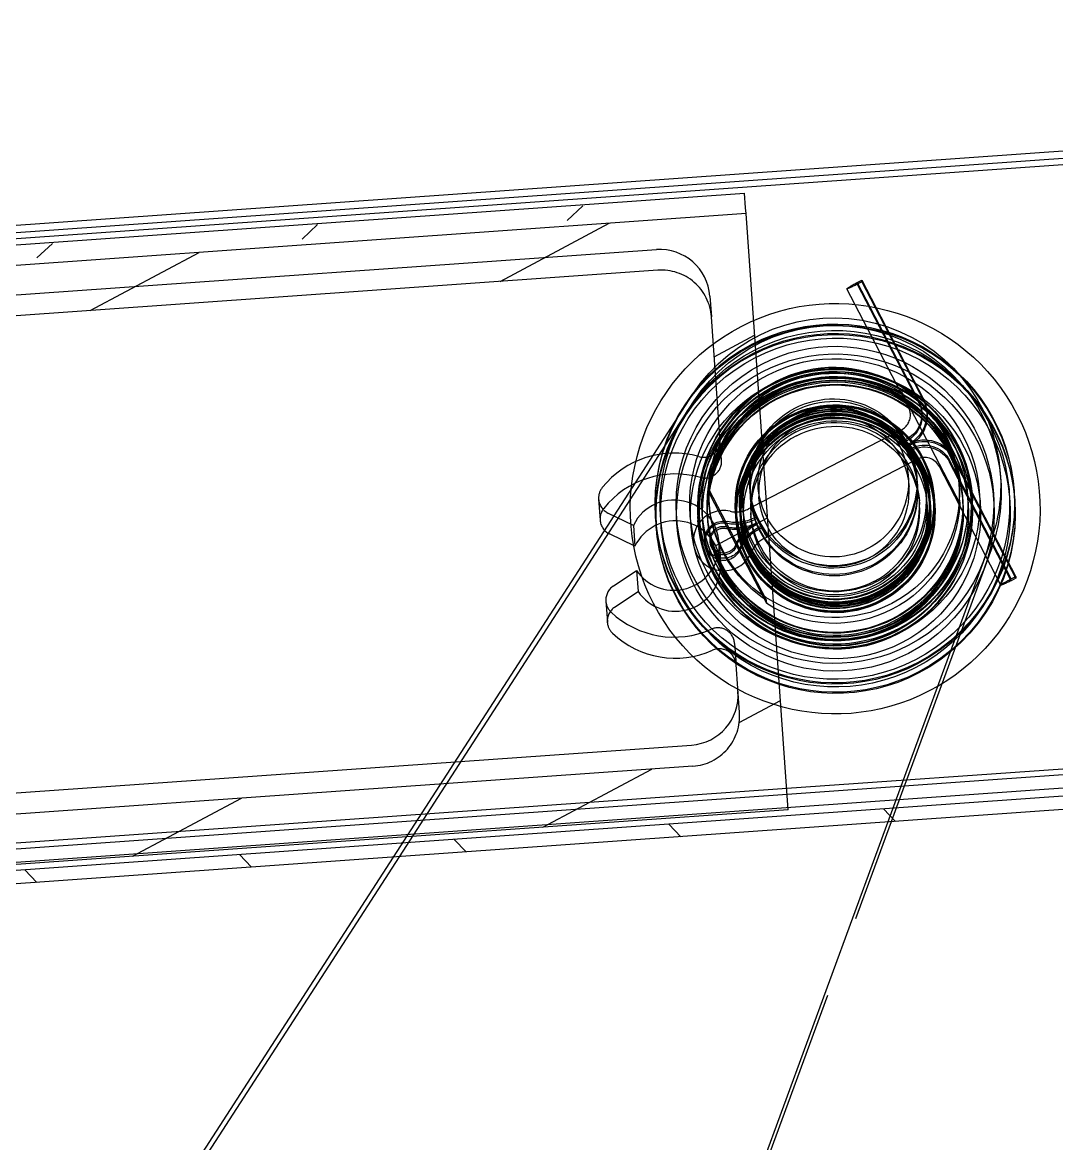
# Model space of a CAD drawing. Extents: x 39751 to 116307, y -36149 to -14965.
# Drawn here: x 44413.8 to 44475.6, y -31437.5 to -31370.5 of the extents above; entities that cross this region are included whole.
import ezdxf

# ---------------------------------------------------------------- set-up
doc = ezdxf.new("R2010")
doc.units = 0
doc.header["$LTSCALE"] = 1500
doc.linetypes.add('PHANTOM', pattern=[0.95, 0.76, -0.05, 0.02, -0.05, 0.02, -0.05])
doc.layers.add('6', color=6, linetype='PHANTOM')
doc.layers.add('confinea', color=3, linetype='Continuous')
doc.layers.add('AM_0', color=7, linetype='Continuous', lineweight=30)
doc.styles.get("Standard").update_dxf_attribs({"font": 'gbenor.shx', "width": 0.9, "bigfont": 'gbcbig.shx'})
doc.dimstyles.get("Standard").update_dxf_attribs({"dimtxt": 3.5, "dimasz": 3, "dimexe": 1, "dimexo": 0, "dimgap": 1, "dimtad": 1, "dimdec": 0, "dimdsep": 46, "dimtxsty": 'Standard', "dimblk": 'CLOSED', "dimcen": 0, "dimadec": 0, "dimazin": 2, "dimtfac": 1, "dimtdec": 0, "dimtofl": 0, "dimtmove": 2, "dimatfit": 3, "dimldrblk": 'NONE', "dimfxl": 0.18, "dimtolj": 1, "dimtzin": 0, "dimarcsym": 0})

# ---------------------------------------------------------------- blocks, each defined once
blk = doc.blocks.new('A$C7BE91E2F')
at = {"layer": '6'}
for p, q in [((794.73, 222.3), (21.188, 141.018)), ((794.813, 221.504), (21.272, 140.222)), ((767.224, 180.724), (81.101, 108.627)), ((765.384, 181.007), (82.842, 109.287)), ((767.308, 179.927), (81.185, 107.831)), ((674.067, 172.568), (151.543, 117.662)), ((674.103, 172.22), (151.58, 117.314)), ((21.508, 139.895), (147.812, 153.167)), ((147.941, 151.945), (21.636, 138.673)), ((151.676, 116.396), (147.941, 151.945)), ((142.656, 149.608), (84.973, 143.547)), ((142.785, 148.383), (85.102, 142.322)), ((128.188, 112.77), (145.135, 141.043)), ((128.532, 112.806), (145.183, 140.585)), ((163.216, 132.806), (142.929, 71.142)), ((88.077, 114.01), (145.76, 120.071)), ((145.892, 118.808), (88.21, 112.747)), ((151.543, 117.662), (82.921, 110.452)), ((151.543, 117.662), (85.407, 110.713)), ((151.58, 117.314), (82.957, 110.104)), ((151.676, 116.396), (83.054, 109.185)), ((115.512, 91.624), (128.188, 112.77)), ((115.561, 91.166), (128.532, 112.806)), ((154.393, 105.385), (142.977, 70.684))]:
    blk.add_line(p, q, dxfattribs=at)
at = {"layer": '6', "ltscale": 0.02194}
blk.add_line((147.904, 152.294), (147.812, 153.167), dxfattribs=at)
at = {"layer": '6', "ltscale": 0.008764}
blk.add_line((147.941, 151.945), (147.904, 152.294), dxfattribs=at)
at = {"layer": '6', "ltscale": 0.031822}
blk.add_line((137.267, 151.176), (138.167, 152.076), dxfattribs=at)
at = {"layer": '6', "ltscale": 0.184612}
for p, q in [((133.394, 147.396), (139.789, 151.089)), ((108.944, 144.827), (115.339, 148.52))]:
    blk.add_line(p, q, dxfattribs=at)
at = {"layer": '6', "ltscale": 0.031817}
for p, q in [((121.464, 149.516), (122.364, 150.416)), ((105.662, 147.855), (106.562, 148.755))]:
    blk.add_line(p, q, dxfattribs=at)
at = {"layer": '6', "ltscale": 0.007803}
for p, q in [((154.718, 148.053), (154.99, 148.206)), ((155.002, 148.097), (154.73, 147.945)), ((164.52, 130.652), (164.793, 130.805))]:
    blk.add_line(p, q, dxfattribs=at)
at = {"layer": '6', "ltscale": 0.199715}
blk.add_line((154.99, 148.206), (158.911, 141.246), dxfattribs=at)
at = {"layer": '6', "ltscale": 0.002731}
for p, q in [((154.99, 148.206), (155.002, 148.097)), ((158.16, 138.418), (158.148, 138.526))]:
    blk.add_line(p, q, dxfattribs=at)
at = {"layer": '6', "ltscale": 0.199721}
for p, q in [((158.046, 140.701), (154.125, 147.661)), ((154.718, 148.053), (158.639, 141.093)), ((154.73, 147.945), (158.65, 140.984)), ((155.002, 148.097), (158.923, 141.137)), ((164.52, 130.652), (160.599, 137.613)), ((164.532, 130.543), (160.611, 137.504)), ((164.793, 130.805), (160.872, 137.766)), ((164.804, 130.696), (160.883, 137.657)), ((163.927, 130.26), (160.006, 137.22))]:
    blk.add_line(p, q, dxfattribs=at)
at = {"layer": '6', "ltscale": 0.030894}
blk.add_line((145.953, 146.938), (146.082, 145.709), dxfattribs=at)
at = {"layer": '6', "ltscale": 0.214861}
blk.add_line((146.98, 137.162), (146.082, 145.709), dxfattribs=at)
at = {"layer": '6', "ltscale": 0.068417}
blk.add_line((146.333, 143.32), (148.703, 144.688), dxfattribs=at)
at = {"layer": '6', "ltscale": 0.005039}
for p, q in [((157.631, 141.555), (157.61, 141.755)), ((146.279, 135.39), (146.3, 135.19)), ((149.968, 128.679), (149.947, 128.879))]:
    blk.add_line(p, q, dxfattribs=at)
at = {"layer": '6', "ltscale": 0.186818}
blk.add_line((157.631, 141.555), (161.299, 135.044), dxfattribs=at)
at = {"layer": '6', "ltscale": 0.002737}
for p, q in [((159.157, 140.476), (159.168, 140.367)), ((149.183, 133.375), (149.171, 133.484)), ((146.469, 132.214), (146.458, 132.323)), ((164.793, 130.805), (164.804, 130.696))]:
    blk.add_line(p, q, dxfattribs=at)
at = {"layer": '6', "ltscale": 0.244897}
blk.add_line((148.949, 134.449), (157.49, 139.246), dxfattribs=at)
at = {"layer": '6', "ltscale": 5.07226e-05}
blk.add_line((157.49, 139.246), (157.489, 139.244), dxfattribs=at)
at = {"layer": '6', "ltscale": 0.004995}
for p, q in [((157.49, 139.246), (157.664, 139.344)), ((158.644, 137.6), (158.469, 137.502)), ((149.336, 133.104), (149.51, 133.201))]:
    blk.add_line(p, q, dxfattribs=at)
at = {"layer": '6', "ltscale": 0.004998}
for p, q in [((157.995, 138.798), (157.821, 138.7)), ((158.313, 138.146), (158.138, 138.048)), ((149.324, 133.212), (149.499, 133.31)), ((149.667, 132.558), (149.841, 132.656))]:
    blk.add_line(p, q, dxfattribs=at)
at = {"layer": '6', "ltscale": 0.015592}
blk.add_line((157.821, 138.7), (158.127, 138.157), dxfattribs=at)
at = {"layer": '6', "ltscale": 0.005001}
for p, q in [((158.007, 138.689), (157.832, 138.591)), ((148.861, 134.399), (148.687, 134.301)), ((149.192, 133.854), (149.018, 133.755))]:
    blk.add_line(p, q, dxfattribs=at)
at = {"layer": '6', "ltscale": 0.015588}
blk.add_line((158.138, 138.048), (157.832, 138.591), dxfattribs=at)
at = {"layer": '6', "ltscale": 0.005002}
blk.add_line((158.301, 138.255), (158.127, 138.157), dxfattribs=at)
at = {"layer": '6', "ltscale": 0.2449}
blk.add_line((149.929, 132.705), (158.47, 137.502), dxfattribs=at)
at = {"layer": '6', "ltscale": 3.6748e-05}
blk.add_line((158.47, 137.502), (158.47, 137.504), dxfattribs=at)
at = {"layer": '6', "ltscale": 0.011513}
for p, q in [((163.662, 136.955), (163.71, 136.497)), ((158.688, 136.441), (158.736, 135.983)), ((163.29, 135.709), (163.338, 135.251)), ((163.338, 135.251), (163.29, 135.709)), ((148.743, 135.396), (148.791, 134.938)), ((144.394, 133.723), (144.442, 133.265)), ((144.442, 133.265), (144.394, 133.723))]:
    blk.add_line(p, q, dxfattribs=at)
at = {"layer": '6', "ltscale": 0.012956}
blk.add_line((158.673, 136.584), (158.727, 136.069), dxfattribs=at)
at = {"layer": '6', "ltscale": 0.002909}
blk.add_line((161.222, 136.244), (161.235, 136.128), dxfattribs=at)
at = {"layer": '6', "ltscale": 0.012955}
blk.add_line((148.728, 135.539), (148.782, 135.024), dxfattribs=at)
at = {"layer": '6', "ltscale": 0.000724085}
for p, q in [((158.236, 135.959), (158.233, 135.988)), ((149.285, 135.019), (149.282, 135.047))]:
    blk.add_line(p, q, dxfattribs=at)
at = {"layer": '6', "ltscale": 0.007199}
for p, q in [((159.282, 135.577), (159.312, 135.291)), ((148.342, 134.427), (148.372, 134.141))]:
    blk.add_line(p, q, dxfattribs=at)
at = {"layer": '6', "ltscale": 0.001105}
for p, q in [((161.442, 135.515), (161.447, 135.471)), ((159.453, 135.306), (159.458, 135.262)), ((159.497, 134.892), (159.501, 134.848)), ((161.486, 135.101), (161.491, 135.057)), ((148.23, 134.126), (148.235, 134.083)), ((146.241, 133.917), (146.246, 133.874)), ((146.285, 133.503), (146.289, 133.459)), ((148.274, 133.712), (148.278, 133.668))]:
    blk.add_line(p, q, dxfattribs=at)
at = {"layer": '6', "ltscale": 0.000859222}
for p, q in [((161.746, 135.593), (161.75, 135.559)), ((161.801, 135.078), (161.804, 135.043)), ((161.998, 135.11), (162.002, 135.076)), ((145.927, 133.931), (145.931, 133.896))]:
    blk.add_line(p, q, dxfattribs=at)
at = {"layer": '6', "ltscale": 0.000871362}
blk.add_line((161.947, 135.603), (161.95, 135.568), dxfattribs=at)
at = {"layer": '6', "ltscale": 0.001731}
for p, q in [((164.524, 135.925), (164.531, 135.856)), ((164.531, 135.856), (164.524, 135.925)), ((164.583, 135.364), (164.59, 135.295)), ((164.59, 135.295), (164.583, 135.364)), ((143.142, 133.679), (143.149, 133.61)), ((143.149, 133.61), (143.142, 133.679)), ((143.201, 133.118), (143.208, 133.049)), ((143.208, 133.049), (143.201, 133.118))]:
    blk.add_line(p, q, dxfattribs=at)
at = {"layer": '6', "ltscale": 0.186815}
blk.add_line((149.946, 128.88), (146.279, 135.391), dxfattribs=at)
at = {"layer": '6', "ltscale": 0.001725}
for p, q in [((159.36, 134.833), (159.367, 134.764)), ((148.42, 133.683), (148.427, 133.615))]:
    blk.add_line(p, q, dxfattribs=at)
at = {"layer": '6', "ltscale": 0.002209}
for p, q in [((159.473, 135.121), (159.482, 135.033)), ((161.462, 135.33), (161.471, 135.242)), ((146.261, 133.732), (146.27, 133.645)), ((148.25, 133.941), (148.259, 133.854))]:
    blk.add_line(p, q, dxfattribs=at)
at = {"layer": '6', "ltscale": 0.000816094}
for p, q in [((159.505, 135.367), (159.508, 135.334)), ((159.561, 134.831), (159.564, 134.798))]:
    blk.add_line(p, q, dxfattribs=at)
at = {"layer": '6', "ltscale": 0.005032}
blk.add_line((161.278, 135.244), (161.299, 135.044), dxfattribs=at)
at = {"layer": '6', "ltscale": 0.03125}
blk.add_line((139.711, 134.578), (139.841, 133.335), dxfattribs=at)
at = {"layer": '6', "ltscale": 0.002884}
blk.add_line((146.305, 134.677), (146.317, 134.562), dxfattribs=at)
at = {"layer": '6', "ltscale": 0.000816253}
blk.add_line((148.167, 134.176), (148.171, 134.143), dxfattribs=at)
at = {"layer": '6', "ltscale": 4.89234e-05}
blk.add_line((148.949, 134.447), (148.949, 134.449), dxfattribs=at)
at = {"layer": '6', "ltscale": 0.042189}
blk.add_line((141.84, 133.083), (140.298, 133.769), dxfattribs=at)
at = {"layer": '6', "ltscale": 0.000865292}
for p, q in [((145.73, 133.898), (145.733, 133.864)), ((145.782, 133.406), (145.785, 133.372)), ((145.982, 133.416), (145.985, 133.381))]:
    blk.add_line(p, q, dxfattribs=at)
at = {"layer": '6', "ltscale": 0.087973}
blk.add_line((146.8, 132.042), (149.847, 133.802), dxfattribs=at)
at = {"layer": '6', "ltscale": 0.000822166}
blk.add_line((148.224, 133.64), (148.227, 133.607), dxfattribs=at)
at = {"layer": '6', "ltscale": 0.004999}
blk.add_line((149.204, 133.745), (149.03, 133.647), dxfattribs=at)
at = {"layer": '6', "ltscale": 0.007797}
blk.add_line((149.346, 133.582), (149.192, 133.854), dxfattribs=at)
at = {"layer": '6', "ltscale": 0.007791}
blk.add_line((149.204, 133.745), (149.357, 133.473), dxfattribs=at)
at = {"layer": '6', "ltscale": 0.007796}
blk.add_line((149.346, 133.582), (149.499, 133.31), dxfattribs=at)
at = {"layer": '6', "ltscale": 0.007802}
blk.add_line((149.51, 133.201), (149.357, 133.473), dxfattribs=at)
at = {"layer": '6', "ltscale": 0.031305}
blk.add_line((141.84, 133.083), (141.971, 131.837), dxfattribs=at)
at = {"layer": '6', "ltscale": 0.042201}
blk.add_line((141.971, 131.837), (140.429, 132.525), dxfattribs=at)
at = {"layer": '6', "ltscale": 0.031336}
blk.add_line((146.992, 132.267), (147.123, 131.02), dxfattribs=at)
at = {"layer": '6', "ltscale": 5.11568e-05}
blk.add_line((149.929, 132.707), (149.929, 132.705), dxfattribs=at)
at = {"layer": '6', "ltscale": 0.366759}
blk.add_line((163.264, 132.348), (158.679, 118.412), dxfattribs=at)
at = {"layer": '6', "ltscale": 0.042184}
blk.add_line((140.757, 129.406), (142.122, 130.397), dxfattribs=at)
at = {"layer": '6', "ltscale": 0.031398}
blk.add_line((142.122, 130.397), (142.253, 129.148), dxfattribs=at)
at = {"layer": '6', "ltscale": 0.007805}
blk.add_line((164.804, 130.696), (164.532, 130.543), dxfattribs=at)
at = {"layer": '6', "ltscale": 0.042197}
blk.add_line((140.888, 128.156), (142.253, 129.148), dxfattribs=at)
at = {"layer": '6', "ltscale": 0.031459}
blk.add_line((140.35, 128.492), (140.482, 127.241), dxfattribs=at)
at = {"layer": '6', "ltscale": 0.031545}
blk.add_line((148.128, 126.236), (148.26, 124.981), dxfattribs=at)
at = {"layer": '6', "ltscale": 0.072185}
blk.add_line((148.562, 122.109), (148.26, 124.981), dxfattribs=at)
at = {"layer": '6', "ltscale": 0.070048}
blk.add_line((148.564, 121.514), (150.991, 122.915), dxfattribs=at)
at = {"layer": '6', "ltscale": 0.18462}
blk.add_line((137.034, 114.857), (143.43, 118.55), dxfattribs=at)
at = {"layer": '6', "ltscale": 0.056877}
blk.add_line((158.559, 118.048), (157.848, 115.887), dxfattribs=at)
at = {"layer": '6', "ltscale": 0.009586}
blk.add_line((158.679, 118.412), (158.559, 118.048), dxfattribs=at)
at = {"layer": '6', "ltscale": 0.025768}
for p, q in [((157.372, 116.642), (158.101, 115.913)), ((131.777, 113.952), (132.506, 113.224)), ((118.98, 112.608), (119.709, 111.879)), ((106.183, 111.263), (106.911, 110.534))]:
    blk.add_line(p, q, dxfattribs=at)
at = {"layer": '6', "ltscale": 0.184622}
blk.add_line((112.584, 112.288), (118.98, 115.98), dxfattribs=at)
at = {"layer": '6', "ltscale": 0.154632}
blk.add_line((157.848, 115.887), (155.915, 110.011), dxfattribs=at)
at = {"layer": '6', "ltscale": 0.025767}
blk.add_line((144.575, 115.297), (145.304, 114.568), dxfattribs=at)
at = {"layer": '6'}
for points in [[(158.557, 141.116), (157.961, 141.555), (157.757, 141.681), (157.624, 141.752), (157.615, 141.755), (157.612, 141.756), (157.61, 141.755)], [(157.489, 139.244), (157.49, 139.242), (157.492, 139.237), (157.51, 139.208), (157.646, 139.022), (158.096, 138.327), (158.344, 137.816), (158.461, 137.521), (158.468, 137.504), (158.47, 137.502)], [(158.47, 137.504), (158.462, 137.537), (158.406, 137.711), (158.221, 138.172), (158.084, 138.441), (157.767, 138.934), (157.527, 139.217), (157.496, 139.244), (157.493, 139.246), (157.491, 139.246), (157.49, 139.246)], [(149.968, 128.679), (147.035, 133.881), (146.3, 135.19)], [(148.949, 134.449), (148.951, 134.447), (148.958, 134.429), (149.017, 134.276), (149.35, 133.577), (149.806, 132.884), (149.913, 132.736), (149.927, 132.713), (149.929, 132.707)], [(149.929, 132.705), (149.927, 132.705), (149.925, 132.706), (149.904, 132.722), (149.767, 132.871), (149.473, 133.277), (149.319, 133.539), (149.075, 134.068), (148.951, 134.44), (148.949, 134.447)], [(148.994, 129.576), (149.692, 129.056), (149.931, 128.894), (149.945, 128.882), (149.946, 128.88)]]:
    blk.add_lwpolyline(points, dxfattribs=at)
for centre, radius, start, end in [((142.969, 146.625), 3, 5.99903, 95.99798), ((143.096, 145.398), 3.002, 5.95419, 95.96113), ((153.814, 134.795), 10.732, 119.28963, 185.97132), ((153.814, 134.795), 10.732, 119.28963, 185.97132), ((153.881, 134.165), 10.732, 119.28963, 185.97132), ((153.881, 134.165), 10.732, 119.28969, 185.9712), ((153.842, 134.597), 8.218, 119.29519, 185.97781), ((153.866, 134.368), 8.218, 119.29519, 185.97781), ((153.828, 134.711), 8.139, 119.28968, 185.97116), ((153.876, 134.253), 8.139, 119.28963, 185.97132), ((157.174, 140.267), 1.994, 6.00252, 29.39488), ((157.177, 140.213), 0.997, 299.25404, 5.94798), ((157.18, 140.213), 0.994, 6.86565, 29.39708), ((157.171, 140.268), 1.997, 299.28965, 5.97382), ((153.842, 134.597), 5.043, 119.27716, 185.96488), ((153.752, 135.486), 4.491, 119.28437, 185.97006), ((145.855, 138.297), 1, 256.2163, 5.99754), ((153.866, 134.368), 5.043, 119.27716, 185.96488), ((159.141, 136.673), 2.001, 29.44643, 119.34582), ((144.307, 131.984), 5.5, 76.21565, 143.1586), ((159.135, 136.728), 1.001, 29.5, 119.36762), ((145.985, 137.057), 1, 256.22388, 6.07053), ((144.437, 130.749), 5.495, 76.1959, 143.21484), ((153.779, 135.345), 7.497, 5.99084, 8.32114), ((153, 135.288), 8.277, 359.69641, 5.82356), ((153.766, 135.521), 4.491, 299.28438, 5.97006), ((153.825, 135.007), 5.487, 299.27539, 5.96361), ((153.865, 134.606), 8.218, 299.29518, 5.97781), ((140.706, 134.683), 1, 143.16492, 185.99448), ((153.011, 135.288), 6.733, 179.12546, 186.18918), ((153.865, 134.606), 5.043, 299.27716, 5.96488), ((153.889, 134.377), 5.043, 299.27716, 5.96488), ((153.889, 134.377), 8.218, 299.29518, 5.97781), ((140.705, 134.683), 1, 186.00235, 245.99652), ((144.307, 131.984), 2.7, 352.57872, 155.99847), ((147.259, 132.352), 1.799, 79.37668, 209.35792), ((153.733, 135.341), 7.457, 185.99788, 188.326), ((147.889, 135.722), 1.629, 259.4195, 299.31805), ((153.906, 134.193), 5.491, 299.29026, 5.97429), ((140.838, 133.439), 1.002, 143.19792, 185.98347), ((144.437, 130.741), 2.699, 5.93017, 156.04742), ((147.884, 135.776), 2.629, 259.41904, 299.32022), ((140.838, 133.439), 1.002, 185.96949, 245.95605), ((147.264, 132.297), 1.111, 79.32565, 209.31305), ((150.461, 131.142), 1.623, 119.30308, 159.26533), ((144.307, 131.984), 2.7, 215.99888, 352.57853), ((147.259, 132.354), 1.801, 209.41937, 339.26472), ((147.265, 132.301), 1.113, 209.45218, 339.23756), ((144.438, 130.733), 2.699, 215.9493, 6.10008), ((141.345, 128.597), 1, 126.00049, 185.9947), ((141.345, 128.597), 1, 186.00258, 228.83208), ((141.478, 127.346), 1.002, 126.04141, 186.02775), ((144.307, 131.984), 5.5, 228.8384, 295.78136), ((141.478, 127.346), 1.002, 186.01349, 228.7985), ((147.134, 126.131), 1, 5.99947, 115.78071), ((144.439, 130.725), 5.495, 228.78111, 295.80147), ((147.265, 124.877), 1, 5.92491, 115.77285), ((145.446, 123.055), 3, 275.99903, 5.99798), ((145.576, 121.793), 3.002, 276.03822, 6.04503)]:
    blk.add_arc(centre, radius, start, end, dxfattribs=at)
at = {"layer": '6', "extrusion": (0, 0, -1)}
for centre, major_axis, ratio, start_param, end_param in [((153.866, 134.487), (-1.293, 12.203), 0.998273, -0.405636, 1.162699), ((154.996, 148.152), (0.871, 0.491), 0.052846, 3.164451, 4.417687), ((154.996, 148.152), (0.871, 0.491), 0.052846, 3.141551, 3.164451), ((154.996, 148.152), (0.871, 0.491), 0.052846, 1.911215, 3.141551), ((153.715, 135.918), (9.945, 1.045), 0.998342, 3.785488, 6.28406), ((153.842, 134.716), (10.393, 1.092), 0.998342, 4.30468, 7.446273), ((153.842, 134.716), (10.393, 1.092), 0.998342, 4.30468, 7.446273), ((153.89, 134.258), (10.393, 1.092), 0.998342, 4.30468, 7.446273), ((153.89, 134.258), (10.393, 1.092), 0.998342, 4.30468, 7.446273), ((153.764, 135.46), (9.945, 1.045), 0.998342, 3.785488, 6.28406), ((153.833, 134.802), (10.691, 1.123), 0.998342, 4.30468, 6.283189), ((153.833, 134.802), (10.691, 1.123), 0.998342, 4.30468, 6.283189), ((153.84, 134.733), (10.691, 1.123), 0.998342, 4.30468, 6.283189), ((153.84, 134.733), (10.691, 1.123), 0.998342, 4.30468, 6.283189), ((153.866, 134.487), (-1.272, 12.205), 0.998281, 4.302609, 5.875865), ((153.892, 134.241), (10.691, 1.123), 0.998342, 4.30468, 6.283189), ((153.892, 134.241), (10.691, 1.123), 0.998342, 4.30468, 6.283189), ((153.899, 134.172), (10.691, 1.123), 0.998342, 4.30468, 6.283189), ((153.899, 134.172), (10.691, 1.123), 0.998342, 4.30468, 6.283189), ((153.842, 134.716), (9.448, 0.993), 0.998342, 4.30468, 6.283189), ((153.842, 134.716), (9.448, 0.993), 0.998342, 4.30468, 6.283189), ((153.833, 134.802), (8.625, 0.906), 0.998342, 4.30468, 7.446273), ((153.842, 134.716), (10.393, 1.092), 0.998342, 1.163087, 4.30468), ((153.842, 134.716), (10.393, 1.092), 0.998342, 1.163087, 4.30468), ((153.84, 134.733), (10.691, 1.123), 0.998342, 3.141596, 4.30468), ((153.84, 134.733), (10.691, 1.123), 0.998342, 3.141596, 4.30468), ((153.892, 134.241), (10.691, 1.123), 0.998342, 3.141596, 4.30468), ((153.892, 134.241), (10.691, 1.123), 0.998342, 3.141596, 4.30468), ((153.89, 134.258), (9.448, 0.993), 0.998342, 4.30468, 6.283189), ((153.89, 134.258), (9.448, 0.993), 0.998342, 4.30468, 6.283189), ((153.899, 134.172), (8.625, 0.906), 0.998342, 4.30468, 7.446273), ((153.89, 134.258), (10.393, 1.092), 0.998342, 1.163087, 4.30468), ((153.89, 134.258), (10.393, 1.092), 0.998342, 1.163087, 4.30468), ((153.842, 134.716), (9.448, 0.993), 0.998342, 3.141596, 4.30468), ((153.842, 134.716), (9.448, 0.993), 0.998342, 3.141596, 4.30468), ((153.854, 134.602), (8.185, 0.861), 0.998662, 4.304963, 6.283354), ((153.838, 134.75), (8.108, 0.852), 0.998342, 4.30468, 6.283189), ((153.878, 134.373), (8.185, 0.861), 0.998662, 4.304963, 6.283354), ((153.842, 134.716), (8.108, 0.852), 0.998342, 4.30468, 6.283189), ((153.837, 134.762), (7.909, 0.831), 0.998342, 4.30468, 6.283189), ((153.841, 134.728), (7.909, 0.831), 0.998342, 4.30468, 6.283189), ((153.764, 135.46), (7.459, 0.784), 0.998342, 4.30468, 6.283189), ((153.8, 135.117), (7.459, 0.784), 0.998342, 4.30468, 5.353162), ((153.89, 134.258), (9.448, 0.993), 0.998342, 3.141596, 4.30468), ((153.89, 134.258), (9.448, 0.993), 0.998342, 3.141596, 4.30468), ((153.833, 134.802), (8.625, 0.906), 0.998342, 1.163087, 4.30468), ((153.89, 134.258), (8.108, 0.852), 0.998342, 4.30468, 6.283189), ((153.894, 134.224), (8.108, 0.852), 0.998342, 4.30468, 6.283189), ((153.891, 134.247), (7.909, 0.831), 0.998342, 4.30468, 6.283189), ((153.895, 134.212), (7.909, 0.831), 0.998342, 4.30468, 6.283189), ((153.842, 134.716), (7.601, 0.799), 0.998342, 4.30468, 6.283189), ((153.846, 134.672), (7.601, 0.799), 0.998342, 4.30468, 6.283189), ((153.861, 134.531), (7.601, 0.799), 0.998342, 4.30468, 6.283189), ((153.87, 134.443), (7.601, 0.799), 0.998342, 4.30468, 6.283189), ((153.885, 134.302), (7.601, 0.799), 0.998342, 4.30468, 6.283189), ((153.89, 134.258), (7.601, 0.799), 0.998342, 4.30468, 6.283189), ((153.899, 134.172), (8.625, 0.906), 0.998342, 1.163087, 4.30468), ((153.838, 134.75), (8.108, 0.852), 0.998342, 3.141596, 4.30468), ((153.837, 134.762), (7.909, 0.831), 0.998342, 3.141596, 4.30468), ((153.841, 134.728), (7.909, 0.831), 0.998342, 3.141596, 4.30468), ((153.764, 135.46), (7.459, 0.784), 0.998342, 3.141596, 4.30468), ((153.8, 135.117), (7.459, 0.784), 0.998342, 3.256199, 4.30468), ((153.837, 134.762), (5.92, 0.622), 0.998342, 4.30468, 7.446273), ((153.837, 134.759), (5.877, 0.617), 0.998342, 4.30468, 7.446273), ((153.894, 134.224), (8.108, 0.852), 0.998342, 3.141596, 4.30468), ((153.891, 134.247), (7.909, 0.831), 0.998342, 3.141596, 4.30468), ((153.895, 134.212), (7.909, 0.831), 0.998342, 3.141596, 4.30468), ((153.842, 134.716), (7.601, 0.799), 0.998342, 3.141596, 4.30468), ((153.846, 134.672), (7.601, 0.799), 0.998342, 3.141596, 4.30468), ((153.861, 134.531), (7.601, 0.799), 0.998342, 3.141596, 4.30468), ((153.87, 134.443), (7.601, 0.799), 0.998342, 3.141596, 4.30468), ((153.885, 134.302), (7.601, 0.799), 0.998342, 3.141596, 4.30468), ((153.89, 134.258), (7.601, 0.799), 0.998342, 3.141596, 4.30468), ((153.841, 134.728), (5.868, 0.616), 0.998342, 4.30468, 7.446273), ((153.895, 134.212), (5.92, 0.622), 0.998342, 4.30468, 7.446273), ((153.891, 134.247), (5.868, 0.616), 0.998342, 4.30468, 7.446273), ((153.7, 136.062), (4.973, 0.522), 0.998342, 4.30468, 6.283189), ((153.715, 135.918), (4.973, 0.522), 0.998342, 4.30468, 6.283189), ((153.697, 136.09), (4.475, 0.47), 0.998342, 4.30468, 7.446273), ((157.168, 140.267), (1.679, 0.176), 0.998342, -0.407709, 1.163087), ((157.179, 140.158), (1.679, 0.176), 0.998342, -0.407709, 1.163087), ((153.776, 135.346), (7.459, 0.784), 0.998342, -0.774917, -0.040501), ((157.179, 140.158), (1.989, 0.209), 0.998342, -0.407709, -0.000043), ((153.7, 136.062), (4.973, 0.522), 0.998342, 3.141596, 4.30468), ((153.715, 135.918), (4.973, 0.522), 0.998342, 3.141596, 4.30468), ((153.894, 134.215), (5.877, 0.617), 0.998342, 4.30468, 7.446273), ((153.836, 134.771), (5.669, 0.596), 0.998342, 4.30468, 6.283189), ((153.839, 134.739), (5.669, 0.596), 0.998342, 4.30468, 6.283189), ((153.842, 134.716), (5.612, 0.59), 0.998342, 4.30468, 6.283189), ((153.846, 134.672), (5.612, 0.59), 0.998342, 4.30468, 6.283189), ((153.861, 134.531), (5.612, 0.59), 0.998342, 4.30468, 6.283189), ((153.892, 134.235), (5.669, 0.596), 0.998342, 4.30468, 6.283189), ((153.896, 134.203), (5.669, 0.596), 0.998342, 4.30468, 6.283189), ((153.87, 134.443), (5.612, 0.59), 0.998342, 4.30468, 6.283189), ((153.885, 134.302), (5.612, 0.59), 0.998342, 4.30468, 6.283189), ((153.89, 134.258), (5.612, 0.59), 0.998342, 4.30468, 6.283189), ((153.842, 134.716), (5.47, 0.575), 0.998342, 4.30468, 6.283189), ((153.755, 135.546), (4.973, 0.522), 0.998342, 4.30468, 6.283189), ((153.764, 135.46), (4.973, 0.522), 0.998342, 4.30468, 6.283189), ((153.761, 135.489), (4.475, 0.47), 0.998158, 4.30454, 6.2681), ((157.179, 140.158), (1.989, 0.209), 0.998342, -0.000043, 1.163087), ((157.174, 140.212), (0.995, 0.104), 0.998342, -0.01501, -0.000043), ((153.866, 134.487), (-1.272, 12.205), 0.998281, 1.161016, 2.734272), ((153.837, 134.759), (5.877, 0.617), 0.998342, 1.163087, 4.30468), ((153.841, 134.728), (5.868, 0.616), 0.998342, 1.163087, 4.30468), ((153.837, 134.762), (5.92, 0.622), 0.998342, 1.163087, 4.30468), ((153.836, 134.771), (5.669, 0.596), 0.998342, 3.141596, 4.30468), ((153.839, 134.739), (5.669, 0.596), 0.998342, 3.141596, 4.30468), ((153.842, 134.716), (5.612, 0.59), 0.998342, 3.141596, 4.30468), ((153.846, 134.672), (5.612, 0.59), 0.998342, 3.141596, 4.30468), ((153.842, 134.716), (5.47, 0.575), 0.998342, 3.141596, 4.30468), ((153.697, 136.09), (4.475, 0.47), 0.998342, 1.163087, 4.30468), ((153.755, 135.546), (4.973, 0.522), 0.998342, 3.141596, 4.30468), ((153.764, 135.46), (4.973, 0.522), 0.998342, 3.141596, 4.30468), ((153.89, 134.258), (5.47, 0.575), 0.998342, 4.30468, 6.283189), ((153.854, 134.602), (5.027, 0.527), 0.997821, 4.304218, 6.282918), ((153.878, 134.373), (5.027, 0.527), 0.997821, 4.304218, 6.282918), ((153.895, 134.212), (5.92, 0.622), 0.998342, 1.163087, 4.30468), ((153.894, 134.215), (5.877, 0.617), 0.998342, 1.163087, 4.30468), ((153.891, 134.247), (5.868, 0.616), 0.998342, 1.163087, 4.30468), ((153.892, 134.235), (5.669, 0.596), 0.998342, 3.141596, 4.30468), ((153.896, 134.203), (5.669, 0.596), 0.998342, 3.141596, 4.30468), ((153.861, 134.531), (5.612, 0.59), 0.998342, 3.141596, 4.30468), ((153.87, 134.443), (5.612, 0.59), 0.998342, 3.141596, 4.30468), ((153.885, 134.302), (5.612, 0.59), 0.998342, 3.141596, 4.30468), ((153.89, 134.258), (5.612, 0.59), 0.998342, 3.141596, 4.30468), ((153.89, 134.258), (5.47, 0.575), 0.998342, 3.141596, 4.30468), ((157.98, 138.374), (-0.49, 0.872), 0.022825, -1.30612, 0.000025), ((157.98, 138.374), (-0.49, 0.872), 0.022825, 0.000025, 1.200352), ((159.128, 136.786), (1.989, 0.209), 0.998342, 4.30468, 5.875476), ((157.98, 138.374), (-0.49, 0.872), 0.022825, 1.835473, 3.141618), ((159.128, 136.786), (1.679, 0.176), 0.998342, 4.30468, 5.875476), ((159.14, 136.678), (1.679, 0.176), 0.998342, 4.30468, 5.875476), ((157.98, 138.374), (-0.49, 0.872), 0.022825, 3.141618, 4.341945), ((153.715, 135.918), (9.945, 1.045), 0.998342, 0.000875, 0.421913), ((153.715, 135.918), (4.973, 0.522), 0.998342, 0.000003, 3.141596), ((153.7, 136.062), (4.973, 0.522), 0.998342, 0.000003, 1.163087), ((153.764, 135.46), (7.459, 0.784), 0.998342, 0.000003, 1.163087), ((153.764, 135.46), (9.945, 1.045), 0.998342, 0.000875, 0.421913), ((153.842, 134.716), (7.601, 0.799), 0.998342, 0.000003, 3.141596), ((153.7, 136.062), (4.973, 0.522), 0.998342, 1.163087, 3.141596), ((153.755, 135.546), (4.973, 0.522), 0.998342, 0.000003, 3.141596), ((153.764, 135.46), (4.973, 0.522), 0.998342, 0.000003, 3.141596), ((153.846, 134.672), (7.601, 0.799), 0.998342, 0.000003, 1.163087), ((153.837, 134.762), (7.909, 0.831), 0.998342, 0.000003, 1.163087), ((153.841, 134.728), (7.909, 0.831), 0.998342, 0.000003, 1.163087), ((153.838, 134.75), (8.108, 0.852), 0.998342, 0.000003, 1.163087), ((153.842, 134.716), (8.108, 0.852), 0.998342, 0.000003, 1.163087), ((153.761, 135.489), (4.475, 0.47), 0.998342, -0.01501, 0.000003), ((153.842, 134.716), (9.448, 0.993), 0.998342, 0.000003, 1.163087), ((153.842, 134.716), (9.448, 0.993), 0.998342, 0.000003, 1.163087), ((153.833, 134.802), (10.691, 1.123), 0.998342, 0.000003, 1.163087), ((153.833, 134.802), (10.691, 1.123), 0.998342, 0.000003, 1.163087), ((153.84, 134.733), (10.691, 1.123), 0.998342, 0.000003, 1.163087), ((153.84, 134.733), (10.691, 1.123), 0.998342, 0.000003, 1.163087), ((153.89, 134.258), (7.601, 0.799), 0.998342, 0.000003, 3.141596), ((153.842, 134.716), (5.612, 0.59), 0.998342, 0.000003, 3.141596), ((153.89, 134.258), (5.612, 0.59), 0.998342, 0.000003, 3.141596), ((153.758, 135.518), (4.475, 0.47), 0.998342, 3.126583, 3.141596), ((153.758, 135.518), (4.475, 0.47), 0.998158, 1.162947, 3.126507), ((153.842, 134.716), (5.47, 0.575), 0.998342, 0.000003, 1.163087), ((153.89, 134.258), (5.47, 0.575), 0.998342, 0.000003, 1.163087), ((153.846, 134.672), (5.612, 0.59), 0.998342, 0.000003, 1.163087), ((153.861, 134.531), (5.612, 0.59), 0.998342, 0.000003, 1.163087), ((153.836, 134.771), (5.669, 0.596), 0.998342, 0.000003, 1.163087), ((153.839, 134.739), (5.669, 0.596), 0.998342, 0.000003, 1.163087), ((153.87, 134.443), (5.612, 0.59), 0.998342, 0.000003, 1.163087), ((153.885, 134.302), (5.612, 0.59), 0.998342, 0.000003, 1.163087), ((153.892, 134.235), (5.669, 0.596), 0.998342, 0.000003, 1.163087), ((153.896, 134.203), (5.669, 0.596), 0.998342, 0.000003, 1.163087), ((153.8, 135.117), (7.459, 0.784), 0.998342, 0.114606, 1.163087), ((153.861, 134.531), (7.601, 0.799), 0.998342, 0.000003, 1.163087), ((153.87, 134.443), (7.601, 0.799), 0.998342, 0.000003, 1.163087), ((153.885, 134.302), (7.601, 0.799), 0.998342, 0.000003, 1.163087), ((153.891, 134.247), (7.909, 0.831), 0.998342, 0.000003, 1.163087), ((153.895, 134.212), (7.909, 0.831), 0.998342, 0.000003, 1.163087), ((153.89, 134.258), (8.108, 0.852), 0.998342, 0.000003, 1.163087), ((153.894, 134.224), (8.108, 0.852), 0.998342, 0.000003, 1.163087), ((153.89, 134.258), (9.448, 0.993), 0.998342, 0.000003, 1.163087), ((153.89, 134.258), (9.448, 0.993), 0.998342, 0.000003, 1.163087), ((153.892, 134.241), (10.691, 1.123), 0.998342, 0.000003, 1.163087), ((153.892, 134.241), (10.691, 1.123), 0.998342, 0.000003, 1.163087), ((153.899, 134.172), (10.691, 1.123), 0.998342, 0.000003, 1.163087), ((153.899, 134.172), (10.691, 1.123), 0.998342, 0.000003, 1.163087), ((153.764, 135.46), (7.459, 0.784), 0.998342, 1.163087, 3.141596), ((153.776, 135.346), (7.459, 0.784), 0.998342, 2.366676, 3.101092), ((153.836, 134.771), (5.669, 0.596), 0.998342, 1.163087, 3.141596), ((153.839, 134.739), (5.669, 0.596), 0.998342, 1.163087, 3.141596), ((153.812, 135.002), (5.47, 0.573), 0.997739, 1.162553, 3.141283), ((153.842, 134.716), (5.47, 0.575), 0.998342, 1.163087, 3.141596), ((149.351, 133.527), (-0.49, 0.872), 0.022825, -1.30612, 0.000025), ((149.351, 133.527), (-0.49, 0.872), 0.022825, 0.000025, 1.200352), ((153.833, 134.802), (10.691, 1.123), 0.998342, 1.163087, 3.141596), ((153.833, 134.802), (10.691, 1.123), 0.998342, 1.163087, 3.141596), ((153.84, 134.733), (10.691, 1.123), 0.998342, 1.163087, 3.141596), ((153.84, 134.733), (10.691, 1.123), 0.998342, 1.163087, 3.141596), ((153.842, 134.716), (9.448, 0.993), 0.998342, 1.163087, 3.141596), ((153.842, 134.716), (9.448, 0.993), 0.998342, 1.163087, 3.141596), ((153.854, 134.602), (8.185, 0.861), 0.998662, 1.16337, 3.141761), ((153.878, 134.373), (8.185, 0.861), 0.998662, 1.16337, 3.141761), ((153.838, 134.75), (8.108, 0.852), 0.998342, 1.163087, 3.141596), ((153.842, 134.716), (8.108, 0.856), 0.998341, 1.163568, 3.142077), ((153.837, 134.762), (7.909, 0.831), 0.998342, 1.163087, 3.141596), ((153.841, 134.728), (7.909, 0.831), 0.998342, 1.163087, 3.141596), ((147.254, 132.407), (1.106, 0.116), 0.998342, 0.465545, 5.002222), ((153.846, 134.672), (7.601, 0.799), 0.998342, 1.163087, 3.141596), ((153.861, 134.531), (7.601, 0.799), 0.998342, 1.163087, 3.141596), ((153.87, 134.443), (7.601, 0.799), 0.998342, 1.163087, 3.141596), ((153.885, 134.302), (7.601, 0.799), 0.998342, 1.163087, 3.141596), ((147.885, 135.768), (2.3, 0.242), 0.998342, 1.163087, 1.860629), ((147.896, 135.659), (2.3, 0.242), 0.998342, 1.163087, 1.860629), ((150.458, 131.2), (2.611, 0.274), 0.998342, 3.607138, 4.30468), ((153.892, 134.235), (5.669, 0.596), 0.998342, 1.163087, 3.141596), ((153.896, 134.203), (5.669, 0.596), 0.998342, 1.163087, 3.141596), ((153.846, 134.672), (5.612, 0.59), 0.998342, 1.163087, 3.141596), ((153.861, 134.531), (5.612, 0.59), 0.998342, 1.163087, 3.141596), ((153.87, 134.443), (5.612, 0.59), 0.998342, 1.163087, 3.141596), ((153.885, 134.302), (5.612, 0.59), 0.998342, 1.163087, 3.141596), ((153.89, 134.258), (5.47, 0.575), 0.998342, 1.163087, 3.141596), ((153.897, 134.189), (5.47, 0.575), 0.998342, 3.126583, 3.141596), ((153.897, 134.189), (5.47, 0.575), 0.998432, 1.163154, 3.126618), ((153.854, 134.602), (5.027, 0.527), 0.997821, 1.162626, 3.141326), ((153.878, 134.373), (5.027, 0.527), 0.997821, 1.162626, 3.141326), ((153.892, 134.241), (10.691, 1.123), 0.998342, 1.163087, 3.141596), ((153.892, 134.241), (10.691, 1.123), 0.998342, 1.163087, 3.141596), ((153.899, 134.172), (10.691, 1.123), 0.998342, 1.163087, 3.141596), ((153.899, 134.172), (10.691, 1.129), 0.998342, 1.163644, 3.142151), ((153.89, 134.258), (9.448, 0.993), 0.998342, 1.163087, 3.141596), ((153.89, 134.258), (9.448, 0.993), 0.998342, 1.163087, 3.141596), ((153.89, 134.258), (8.108, 0.852), 0.998342, 1.163087, 3.141596), ((153.894, 134.224), (8.108, 0.852), 0.998342, 1.163087, 3.141596), ((153.891, 134.247), (7.909, 0.831), 0.998342, 1.163087, 3.141596), ((153.895, 134.212), (7.909, 0.831), 0.998342, 1.163087, 3.141596), ((147.254, 132.407), (0.796, 0.083), 0.998342, 3.141617, 5.002222), ((147.265, 132.298), (0.796, 0.083), 0.998342, 3.141617, 5.002222), ((147.896, 135.659), (2.611, 0.274), 0.998342, 1.163087, 1.860629), ((150.469, 131.091), (2.611, 0.274), 0.998342, 3.607138, 4.30468), ((150.458, 131.2), (2.3, 0.242), 0.998342, 3.607138, 4.30468), ((150.469, 131.091), (2.3, 0.242), 0.998342, 3.607138, 4.30468), ((149.351, 133.527), (-0.49, 0.872), 0.022825, 1.835473, 3.141618), ((149.351, 133.527), (-0.49, 0.872), 0.022825, 3.141618, 4.341945), ((147.254, 132.407), (0.796, 0.083), 0.998342, 0.465545, 3.141617), ((147.265, 132.298), (0.796, 0.083), 0.998342, 1.860629, 3.141617), ((147.265, 132.298), (0.796, 0.083), 0.998342, 0.465545, 1.860629), ((164.798, 130.751), (0.871, 0.491), 0.052846, 3.141551, 4.417687), ((164.798, 130.751), (0.871, 0.491), 0.052846, 1.911215, 3.141551), ((153.866, 134.487), (-1.293, 12.203), 0.998273, 2.735957, 4.304292), ((153.8, 135.117), (7.459, 0.784), 0.998342, 1.163087, 2.211569)]:
    blk.add_ellipse(centre, major_axis=major_axis, ratio=ratio, start_param=start_param, end_param=end_param, dxfattribs=at)

msp = doc.modelspace()

# ---------------------------------------------------------------- linework, layer by layer
at = {"layer": 'AM_0'}
msp.add_line((43618.209, -31439.71), (45255.672, -31323.018), dxfattribs=at)

# ---------------------------------------------------------------- block references
at = {"rotation": 358.0568805261723}
msp.add_blockref('A$C7BE91E2F', (44304.046, -31528.744), dxfattribs=at)

# ---------------------------------------------------------------- leaders
at = {"layer": 'confinea', "annotation_type": 0, "has_hookline": 1, "hookline_direction": 0, "text_width": 4073.824}
for points in [[(44056.292, -31787.932), (44606.903, -29723.14), (45050.452, -29723.14)], [(44224.534, -32690.323), (44775.146, -30284.307), (45218.694, -30288.394)]]:
    msp.add_leader(points, dimstyle='Standard', override={"dimscale": 50, "dimgap": 1, "dimtad": 0, "dimldrblk": 'DotBlank', "dimarcsym": 1}, dxfattribs=at)

doc.saveas('drawing.dxf')
